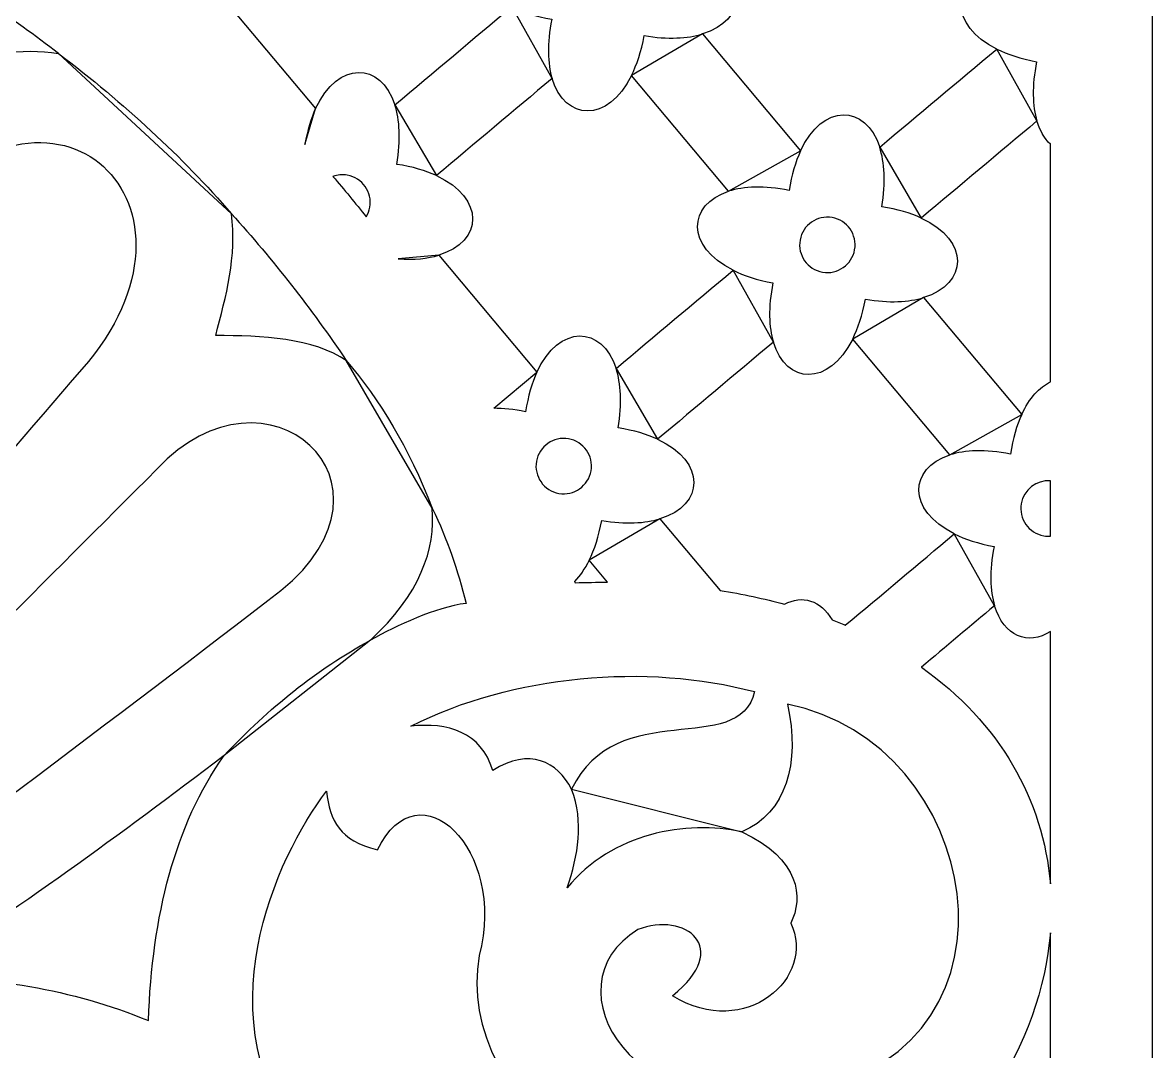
# Model space of a CAD drawing. Header units: centimetres. Extents: x -6 to 6, y -13.4 to 12.5.
# Drawn here: x 2.42 to 6.018, y 6.656 to 9.933 of the extents above; entities that cross this region are included whole.
import ezdxf

# ---------------------------------------------------------------- set-up
doc = ezdxf.new("R2010")
doc.units = ezdxf.units.CM
doc.header["$MEASUREMENT"] = 0
doc.layers.add('layer 1', color=7, linetype='Continuous')

msp = doc.modelspace()

# ---------------------------------------------------------------- linework, layer by layer
at = {"layer": 'layer 1', "color": 242}
for points, knots in [([(-6.01291, 12.507), (-6.01291, 12.507), (6.01826, 12.507), (6.01826, 12.507), (6.01826, 12.507), (6.01826, 12.507), (6.01826, -13.3845), (6.01826, -13.3845), (6.01826, -13.3845), (6.01826, -13.3845), (-6.01291, -13.3845), (-6.01291, -13.3845), (-6.01291, -13.3845), (-6.01291, -13.3845), (-6.01291, 12.507), (-6.01291, 12.507)], [0, 0, 0, 0, 0.2, 0.2, 0.2, 0.2, 0.4, 0.4, 0.4, 0.4, 0.6, 0.6, 0.6, 0.6, 1, 1, 1, 1]), ([(3.40159, 10.59442), (3.4424, 10.459), (3.57803, 10.45135), (3.65435, 10.60413), (3.65435, 10.60413), (3.65435, 10.60413), (3.9639, 10.23522), (3.9639, 10.23522), (3.9639, 10.23522), (3.83277, 10.19279), (3.82696, 10.05931), (3.97806, 9.98384), (3.97806, 9.98384), (3.85375, 9.87953), (3.72946, 9.77524), (3.60517, 9.67095), (3.60517, 9.67095), (3.56069, 9.80896), (3.42385, 9.81248), (3.35297, 9.65917), (3.35297, 9.65917), (3.35297, 9.65917), (3.0404, 10.03167), (3.0404, 10.03167), (3.0404, 10.03167), (3.18274, 10.07462), (3.18803, 10.21359), (3.03309, 10.28522), (3.03309, 10.28522), (3.15592, 10.38828), (3.27876, 10.49136), (3.40159, 10.59442)], [0, 0, 0, 0, 0.1111111, 0.1111111, 0.1111111, 0.1111111, 0.2222222, 0.2222222, 0.2222222, 0.2222222, 0.3333333, 0.3333333, 0.3333333, 0.3333333, 0.4444444, 0.4444444, 0.4444444, 0.4444444, 0.5555556, 0.5555556, 0.5555556, 0.5555556, 0.6666667, 0.6666667, 0.6666667, 0.6666667, 0.7777778, 0.7777778, 0.7777778, 0.7777778, 1, 1, 1, 1]), ([(4.94597, 10.45931), (4.98678, 10.32388), (5.12242, 10.31623), (5.19873, 10.46901), (5.19873, 10.46901), (5.19873, 10.46901), (5.50829, 10.1001), (5.50829, 10.1001), (5.50829, 10.1001), (5.37715, 10.05768), (5.37134, 9.92419), (5.52243, 9.84872), (5.52243, 9.84872), (5.39814, 9.74442), (5.27384, 9.64012), (5.14955, 9.53583), (5.14955, 9.53583), (5.10507, 9.67384), (4.96823, 9.67736), (4.89735, 9.52405), (4.89735, 9.52405), (4.89735, 9.52405), (4.58478, 9.89655), (4.58478, 9.89655), (4.58478, 9.89655), (4.72712, 9.9395), (4.73241, 10.07847), (4.57747, 10.1501), (4.57747, 10.1501), (4.7003, 10.25316), (4.82313, 10.35624), (4.94597, 10.45931)], [0, 0, 0, 0, 0.1111111, 0.1111111, 0.1111111, 0.1111111, 0.2222222, 0.2222222, 0.2222222, 0.2222222, 0.3333333, 0.3333333, 0.3333333, 0.3333333, 0.4444444, 0.4444444, 0.4444444, 0.4444444, 0.5555556, 0.5555556, 0.5555556, 0.5555556, 0.6666667, 0.6666667, 0.6666667, 0.6666667, 0.7777778, 0.7777778, 0.7777778, 0.7777778, 1, 1, 1, 1]), ([(2.06715, 10.14697), (2.22987, 10.0532), (2.3857, 9.94872), (2.53367, 9.83451), (2.53367, 9.83451), (2.41857, 9.85281), (2.28672, 9.83377), (2.16326, 9.78786), (2.16326, 9.78786), (2.18043, 9.91175), (2.15328, 10.02726), (2.06715, 10.14697)], [0, 0, 0, 0, 0.25, 0.25, 0.25, 0.25, 0.5, 0.5, 0.5, 0.5, 1, 1, 1, 1]), ([(4.10622, 9.75467), (4.09188, 9.80225), (4.08922, 9.86555), (4.10498, 9.94324), (4.10498, 9.94324), (4.0544, 9.95265), (4.01222, 9.96677), (3.97806, 9.98384), (3.97806, 9.98384), (3.97806, 9.98384), (4.10622, 9.75467), (4.10622, 9.75467)], [0, 0, 0, 0, 0.25, 0.25, 0.25, 0.25, 0.5, 0.5, 0.5, 0.5, 1, 1, 1, 1]), ([(4.58478, 9.89654), (4.53773, 9.88234), (4.47575, 9.8786), (4.39957, 9.8913), (4.39957, 9.8913), (4.39016, 9.84072), (4.37605, 9.79854), (4.35898, 9.76437), (4.35898, 9.76437), (4.35898, 9.76437), (4.58478, 9.89654), (4.58478, 9.89654)], [0, 0, 0, 0, 0.25, 0.25, 0.25, 0.25, 0.5, 0.5, 0.5, 0.5, 1, 1, 1, 1]), ([(2.03276, 9.30035), (1.52642, 8.4076), (1.02007, 7.51484), (0.51374, 6.62208), (0.51374, 6.62208), (0.55569, 6.59507), (0.59603, 6.56699), (0.63351, 6.53699), (0.63351, 6.53699), (1.29188, 7.30105), (1.95025, 8.06512), (2.60862, 8.82919), (2.60862, 8.82919), (3.06224, 9.34311), (2.52862, 9.87848), (2.03276, 9.30035)], [0, 0, 0, 0, 0.2, 0.2, 0.2, 0.2, 0.4, 0.4, 0.4, 0.4, 0.6, 0.6, 0.6, 0.6, 1, 1, 1, 1]), ([(3.08478, 9.32415), (2.92799, 9.50504), (2.74428, 9.67516), (2.53367, 9.83451), (2.53367, 9.83451), (2.53367, 9.83451), (3.08478, 9.32415), (3.08478, 9.32415)], [0, 0, 0, 0, 0.3333333, 0.3333333, 0.3333333, 0.3333333, 1, 1, 1, 1]), ([(5.6506, 9.61955), (5.63626, 9.66713), (5.6336, 9.73043), (5.64936, 9.80813), (5.64936, 9.80813), (5.59878, 9.81754), (5.55661, 9.83165), (5.52243, 9.84872), (5.52243, 9.84872), (5.52243, 9.84872), (5.6506, 9.61955), (5.6506, 9.61955)], [0, 0, 0, 0, 0.25, 0.25, 0.25, 0.25, 0.5, 0.5, 0.5, 0.5, 1, 1, 1, 1]), ([(4.10622, 9.75467), (4.14703, 9.61925), (4.28267, 9.6116), (4.35898, 9.76437), (4.35898, 9.76437), (4.35898, 9.76437), (4.66854, 9.39546), (4.66854, 9.39546), (4.66854, 9.39546), (4.5374, 9.35305), (4.53159, 9.21956), (4.68268, 9.14408), (4.68268, 9.14408), (4.55839, 9.03979), (4.4341, 8.93549), (4.30981, 8.8312), (4.30981, 8.8312), (4.26533, 8.96921), (4.12848, 8.97273), (4.05761, 8.81942), (4.05761, 8.81942), (4.05761, 8.81942), (3.74504, 9.19192), (3.74504, 9.19192), (3.74504, 9.19192), (3.88737, 9.23487), (3.89266, 9.37384), (3.73772, 9.44547), (3.73772, 9.44547), (3.86055, 9.54854), (3.98338, 9.65161), (4.10622, 9.75467)], [0, 0, 0, 0, 0.1111111, 0.1111111, 0.1111111, 0.1111111, 0.2222222, 0.2222222, 0.2222222, 0.2222222, 0.3333333, 0.3333333, 0.3333333, 0.3333333, 0.4444444, 0.4444444, 0.4444444, 0.4444444, 0.5555556, 0.5555556, 0.5555556, 0.5555556, 0.6666667, 0.6666667, 0.6666667, 0.6666667, 0.7777778, 0.7777778, 0.7777778, 0.7777778, 1, 1, 1, 1]), ([(3.31897, 9.54446), (3.32659, 9.58947), (3.33839, 9.62763), (3.35297, 9.65916), (3.35297, 9.65916), (3.35297, 9.65916), (3.31897, 9.54446), (3.31897, 9.54446)], [0, 0, 0, 0, 0.3333333, 0.3333333, 0.3333333, 0.3333333, 1, 1, 1, 1]), ([(3.60517, 9.67095), (3.6205, 9.62339), (3.62487, 9.55986), (3.61176, 9.48126), (3.61176, 9.48126), (3.6617, 9.47377), (3.70359, 9.46125), (3.73772, 9.44547), (3.73772, 9.44547), (3.73772, 9.44547), (3.60517, 9.67095), (3.60517, 9.67095)], [0, 0, 0, 0, 0.25, 0.25, 0.25, 0.25, 0.5, 0.5, 0.5, 0.5, 1, 1, 1, 1]), ([(5.6506, 9.61955), (5.66021, 9.58769), (5.67506, 9.56292), (5.69316, 9.54563), (5.69316, 9.54563), (5.69316, 9.54563), (5.69316, 8.78824), (5.69316, 8.78824), (5.69316, 8.78824), (5.65922, 8.77191), (5.62662, 8.73759), (5.60199, 8.68429), (5.60199, 8.68429), (5.60199, 8.68429), (5.28942, 9.0568), (5.28942, 9.0568), (5.28942, 9.0568), (5.43176, 9.09975), (5.43703, 9.23872), (5.2821, 9.31035), (5.2821, 9.31035), (5.40493, 9.41342), (5.52777, 9.51649), (5.6506, 9.61955)], [0, 0, 0, 0, 0.1428571, 0.1428571, 0.1428571, 0.1428571, 0.2857143, 0.2857143, 0.2857143, 0.2857143, 0.4285714, 0.4285714, 0.4285714, 0.4285714, 0.5714286, 0.5714286, 0.5714286, 0.5714286, 0.7142857, 0.7142857, 0.7142857, 0.7142857, 1, 1, 1, 1]), ([(4.66854, 9.39545), (4.71659, 9.41099), (4.78141, 9.41434), (4.86156, 9.39809), (4.86156, 9.39809), (4.86905, 9.44802), (4.88157, 9.48991), (4.89735, 9.52404), (4.89735, 9.52404), (4.89735, 9.52404), (4.66854, 9.39545), (4.66854, 9.39545)], [0, 0, 0, 0, 0.25, 0.25, 0.25, 0.25, 0.5, 0.5, 0.5, 0.5, 1, 1, 1, 1]), ([(5.14955, 9.53583), (5.16488, 9.48826), (5.16925, 9.42474), (5.15614, 9.34614), (5.15614, 9.34614), (5.20608, 9.33865), (5.24796, 9.32612), (5.2821, 9.31035), (5.2821, 9.31035), (5.2821, 9.31035), (5.14955, 9.53583), (5.14955, 9.53583)], [0, 0, 0, 0, 0.25, 0.25, 0.25, 0.25, 0.5, 0.5, 0.5, 0.5, 1, 1, 1, 1]), ([(3.51394, 9.31406), (3.47949, 9.35766), (3.44424, 9.4006), (3.40822, 9.44286), (3.40822, 9.44286), (3.42236, 9.44805), (3.43799, 9.44971), (3.45384, 9.44691), (3.45384, 9.44691), (3.50174, 9.43847), (3.53392, 9.39251), (3.52548, 9.3446), (3.52548, 9.3446), (3.52351, 9.33347), (3.51951, 9.32319), (3.51394, 9.31406)], [0, 0, 0, 0, 0.2, 0.2, 0.2, 0.2, 0.4, 0.4, 0.4, 0.4, 0.6, 0.6, 0.6, 0.6, 1, 1, 1, 1]), ([(3.45059, 8.85598), (3.33975, 9.02074), (3.21743, 9.17718), (3.08478, 9.32415), (3.08478, 9.32415), (3.10259, 9.18799), (3.06733, 9.06113), (3.0347, 8.9356), (3.0347, 8.9356), (3.17896, 8.93717), (3.34867, 8.92717), (3.45059, 8.85598)], [0, 0, 0, 0, 0.25, 0.25, 0.25, 0.25, 0.5, 0.5, 0.5, 0.5, 1, 1, 1, 1]), ([(5.06985, 9.20948), (5.0614, 9.16158), (5.01544, 9.1294), (4.96754, 9.13785), (4.96754, 9.13785), (4.91964, 9.14629), (4.88746, 9.19225), (4.89591, 9.24015), (4.89591, 9.24015), (4.90435, 9.28806), (4.95031, 9.32024), (4.99822, 9.31179), (4.99822, 9.31179), (5.04612, 9.30335), (5.0783, 9.25739), (5.06985, 9.20948)], [0, 0, 0, 0, 0.2, 0.2, 0.2, 0.2, 0.4, 0.4, 0.4, 0.4, 0.6, 0.6, 0.6, 0.6, 1, 1, 1, 1]), ([(3.74504, 9.19192), (3.71012, 9.18137), (3.66696, 9.1766), (3.61588, 9.18003), (3.61588, 9.18003), (3.61588, 9.18003), (3.74504, 9.19192), (3.74504, 9.19192)], [0, 0, 0, 0, 0.3333333, 0.3333333, 0.3333333, 0.3333333, 1, 1, 1, 1]), ([(4.81085, 8.91493), (4.79652, 8.9625), (4.79385, 9.0258), (4.80961, 9.10349), (4.80961, 9.10349), (4.75903, 9.1129), (4.71686, 9.12702), (4.68268, 9.14408), (4.68268, 9.14408), (4.68268, 9.14408), (4.81085, 8.91493), (4.81085, 8.91493)], [0, 0, 0, 0, 0.25, 0.25, 0.25, 0.25, 0.5, 0.5, 0.5, 0.5, 1, 1, 1, 1]), ([(5.28942, 9.05679), (5.24237, 9.04259), (5.18039, 9.03885), (5.1042, 9.05155), (5.1042, 9.05155), (5.09479, 9.00096), (5.08068, 8.95879), (5.06362, 8.92463), (5.06362, 8.92463), (5.06362, 8.92463), (5.28942, 9.05679), (5.28942, 9.05679)], [0, 0, 0, 0, 0.25, 0.25, 0.25, 0.25, 0.5, 0.5, 0.5, 0.5, 1, 1, 1, 1]), ([(5.04009, 8.01299), (5.02618, 8.01887), (5.01205, 8.0246), (4.99771, 8.03015), (4.99771, 8.03015), (4.96225, 8.09292), (4.90198, 8.11094), (4.8465, 8.08002), (4.8465, 8.08002), (4.78159, 8.09793), (4.71316, 8.11275), (4.64111, 8.12402), (4.64111, 8.12402), (4.64111, 8.12402), (4.44968, 8.35216), (4.44968, 8.35216), (4.44968, 8.35216), (4.59202, 8.39512), (4.59728, 8.5341), (4.44236, 8.60572), (4.44236, 8.60572), (4.56518, 8.70878), (4.68802, 8.81185), (4.81085, 8.91493), (4.81085, 8.91493), (4.85167, 8.7795), (4.9873, 8.77185), (5.06362, 8.92463), (5.06362, 8.92463), (5.06362, 8.92463), (5.37317, 8.55571), (5.37317, 8.55571), (5.37317, 8.55571), (5.24204, 8.51329), (5.23622, 8.37981), (5.38732, 8.30434), (5.38732, 8.30434), (5.27157, 8.20722), (5.15583, 8.1101), (5.04009, 8.01299)], [0, 0, 0, 0, 0.0909091, 0.0909091, 0.0909091, 0.0909091, 0.1818182, 0.1818182, 0.1818182, 0.1818182, 0.2727273, 0.2727273, 0.2727273, 0.2727273, 0.3636364, 0.3636364, 0.3636364, 0.3636364, 0.4545455, 0.4545455, 0.4545455, 0.4545455, 0.5454545, 0.5454545, 0.5454545, 0.5454545, 0.6363636, 0.6363636, 0.6363636, 0.6363636, 0.7272727, 0.7272727, 0.7272727, 0.7272727, 0.8181818, 0.8181818, 0.8181818, 0.8181818, 1, 1, 1, 1]), ([(0.83161, 6.31822), (0.80693, 6.35481), (0.78552, 6.38419), (0.75587, 6.4178), (0.75587, 6.4178), (1.46402, 7.1263), (2.17217, 7.83479), (2.88033, 8.54328), (2.88033, 8.54328), (3.23685, 8.8684), (3.67976, 8.42968), (3.20027, 8.09159), (3.20027, 8.09159), (2.66075, 7.67544), (2.06101, 7.23349), (1.52148, 6.81734), (1.52148, 6.81734), (1.24252, 6.72902), (1.01782, 6.56073), (0.83161, 6.31822)], [0, 0, 0, 0, 0.1666667, 0.1666667, 0.1666667, 0.1666667, 0.3333333, 0.3333333, 0.3333333, 0.3333333, 0.5, 0.5, 0.5, 0.5, 0.6666667, 0.6666667, 0.6666667, 0.6666667, 1, 1, 1, 1]), ([(3.72415, 8.3857), (3.64911, 8.58013), (3.55602, 8.73246), (3.45059, 8.85598), (3.45059, 8.85598), (3.45059, 8.85598), (3.72415, 8.3857), (3.72415, 8.3857)], [0, 0, 0, 0, 0.3333333, 0.3333333, 0.3333333, 0.3333333, 1, 1, 1, 1]), ([(3.92003, 8.70416), (3.95054, 8.70434), (3.98452, 8.70102), (4.02181, 8.69346), (4.02181, 8.69346), (4.0293, 8.74339), (4.04183, 8.78528), (4.05761, 8.81941), (4.05761, 8.81941), (4.05761, 8.81941), (3.92003, 8.70416), (3.92003, 8.70416)], [0, 0, 0, 0, 0.25, 0.25, 0.25, 0.25, 0.5, 0.5, 0.5, 0.5, 1, 1, 1, 1]), ([(4.3098, 8.8312), (4.32513, 8.78364), (4.32951, 8.72011), (4.3164, 8.64151), (4.3164, 8.64151), (4.36633, 8.63402), (4.40822, 8.6215), (4.44235, 8.60571), (4.44235, 8.60571), (4.44235, 8.60571), (4.3098, 8.8312), (4.3098, 8.8312)], [0, 0, 0, 0, 0.25, 0.25, 0.25, 0.25, 0.5, 0.5, 0.5, 0.5, 1, 1, 1, 1]), ([(5.37317, 8.55571), (5.42122, 8.57125), (5.48605, 8.57459), (5.56619, 8.55833), (5.56619, 8.55833), (5.57368, 8.60827), (5.5862, 8.65016), (5.60199, 8.68429), (5.60199, 8.68429), (5.60199, 8.68429), (5.37317, 8.55571), (5.37317, 8.55571)], [0, 0, 0, 0, 0.25, 0.25, 0.25, 0.25, 0.5, 0.5, 0.5, 0.5, 1, 1, 1, 1]), ([(4.23011, 8.50485), (4.22166, 8.45695), (4.1757, 8.42477), (4.1278, 8.43322), (4.1278, 8.43322), (4.0799, 8.44166), (4.04771, 8.48762), (4.05616, 8.53553), (4.05616, 8.53553), (4.06461, 8.58343), (4.11057, 8.61561), (4.15847, 8.60716), (4.15847, 8.60716), (4.20637, 8.59872), (4.23856, 8.55276), (4.23011, 8.50485)], [0, 0, 0, 0, 0.2, 0.2, 0.2, 0.2, 0.4, 0.4, 0.4, 0.4, 0.6, 0.6, 0.6, 0.6, 1, 1, 1, 1]), ([(5.69316, 8.29694), (5.68628, 8.29649), (5.67925, 8.29685), (5.67218, 8.2981), (5.67218, 8.2981), (5.62428, 8.30654), (5.59209, 8.3525), (5.60054, 8.40041), (5.60054, 8.40041), (5.60842, 8.44507), (5.64889, 8.47605), (5.69316, 8.47321), (5.69316, 8.47321), (5.69316, 8.47321), (5.69316, 8.29694), (5.69316, 8.29694)], [0, 0, 0, 0, 0.2, 0.2, 0.2, 0.2, 0.4, 0.4, 0.4, 0.4, 0.6, 0.6, 0.6, 0.6, 1, 1, 1, 1]), ([(3.72415, 8.3857), (3.73628, 8.25668), (3.68522, 8.11148), (3.52743, 7.96554), (3.52743, 7.96554), (3.61315, 8.0134), (3.73258, 8.06942), (3.83221, 8.08279), (3.83221, 8.08279), (3.80481, 8.1886), (3.77404, 8.28473), (3.72415, 8.3857)], [0, 0, 0, 0, 0.25, 0.25, 0.25, 0.25, 0.5, 0.5, 0.5, 0.5, 1, 1, 1, 1]), ([(4.44968, 8.35216), (4.40262, 8.33796), (4.34064, 8.33422), (4.26446, 8.34692), (4.26446, 8.34692), (4.25505, 8.29634), (4.24094, 8.25417), (4.22387, 8.21999), (4.22387, 8.21999), (4.22387, 8.21999), (4.44968, 8.35216), (4.44968, 8.35216)], [0, 0, 0, 0, 0.25, 0.25, 0.25, 0.25, 0.5, 0.5, 0.5, 0.5, 1, 1, 1, 1]), ([(5.51549, 8.07518), (5.50115, 8.12275), (5.49849, 8.18605), (5.51425, 8.26375), (5.51425, 8.26375), (5.46366, 8.27315), (5.42149, 8.28727), (5.38732, 8.30434), (5.38732, 8.30434), (5.38732, 8.30434), (5.51549, 8.07518), (5.51549, 8.07518)], [0, 0, 0, 0, 0.25, 0.25, 0.25, 0.25, 0.5, 0.5, 0.5, 0.5, 1, 1, 1, 1]), ([(4.28236, 8.15029), (4.24867, 8.15025), (4.21456, 8.1497), (4.17973, 8.14833), (4.17973, 8.14833), (4.17913, 8.1499), (4.1785, 8.15146), (4.1779, 8.15302), (4.1779, 8.15302), (4.19454, 8.1703), (4.21016, 8.19255), (4.22387, 8.21999), (4.22387, 8.21999), (4.22387, 8.21999), (4.28236, 8.15029), (4.28236, 8.15029)], [0, 0, 0, 0, 0.2, 0.2, 0.2, 0.2, 0.4, 0.4, 0.4, 0.4, 0.6, 0.6, 0.6, 0.6, 1, 1, 1, 1]), ([(5.69316, 7.18899), (5.67077, 7.45678), (5.53144, 7.7032), (5.2823, 7.87951), (5.2823, 7.87951), (5.36003, 7.94473), (5.43776, 8.00995), (5.51549, 8.07518), (5.51549, 8.07518), (5.54482, 7.97786), (5.6231, 7.94656), (5.69316, 7.99331), (5.69316, 7.99331), (5.69316, 7.99331), (5.69316, 7.18899), (5.69316, 7.18899)], [0, 0, 0, 0, 0.2, 0.2, 0.2, 0.2, 0.4, 0.4, 0.4, 0.4, 0.6, 0.6, 0.6, 0.6, 1, 1, 1, 1]), ([(3.52743, 7.96554), (3.35376, 7.86985), (3.20559, 7.75147), (3.06129, 7.59777), (3.06129, 7.59777), (3.06129, 7.59777), (3.52743, 7.96554), (3.52743, 7.96554)], [0, 0, 0, 0, 0.3333333, 0.3333333, 0.3333333, 0.3333333, 1, 1, 1, 1]), ([(4.16811, 7.49048), (4.31204, 7.79005), (4.702, 7.58755), (4.75054, 7.80177), (4.75054, 7.80177), (4.40577, 7.89298), (3.98066, 7.85616), (3.65598, 7.69131), (3.65598, 7.69131), (3.77325, 7.70488), (3.88044, 7.67319), (3.91706, 7.55073), (3.91706, 7.55073), (4.03422, 7.62437), (4.12293, 7.57918), (4.16811, 7.49048)], [0, 0, 0, 0, 0.2, 0.2, 0.2, 0.2, 0.4, 0.4, 0.4, 0.4, 0.6, 0.6, 0.6, 0.6, 1, 1, 1, 1]), ([(4.8661, 7.0644), (4.90751, 7.14485), (4.89576, 7.26921), (4.71037, 7.35491), (4.71037, 7.35491), (4.85182, 7.41515), (4.897, 7.57247), (4.85598, 7.7616), (4.85598, 7.7616), (5.47299, 7.63934), (5.65269, 6.68442), (4.93631, 6.53147), (4.93631, 6.53147), (4.35667, 6.39088), (4.08831, 6.86783), (4.37899, 7.04361), (4.37899, 7.04361), (4.52961, 7.10219), (4.68192, 6.98671), (4.48945, 6.83273), (4.48945, 6.83273), (4.72527, 6.68891), (4.94804, 6.8929), (4.8661, 7.0644)], [0, 0, 0, 0, 0.1428571, 0.1428571, 0.1428571, 0.1428571, 0.2857143, 0.2857143, 0.2857143, 0.2857143, 0.4285714, 0.4285714, 0.4285714, 0.4285714, 0.5714286, 0.5714286, 0.5714286, 0.5714286, 0.7142857, 0.7142857, 0.7142857, 0.7142857, 1, 1, 1, 1]), ([(3.06129, 7.59777), (2.90407, 7.37625), (2.83274, 7.08792), (2.82018, 6.75388), (2.82018, 6.75388), (2.57707, 6.85336), (2.31185, 6.89957), (2.05466, 6.88649), (2.05466, 6.88649), (2.40477, 7.10852), (2.72726, 7.3436), (3.06129, 7.59777)], [0, 0, 0, 0, 0.25, 0.25, 0.25, 0.25, 0.5, 0.5, 0.5, 0.5, 1, 1, 1, 1]), ([(3.38703, 7.48415), (3.22794, 7.27463), (2.98621, 6.75527), (3.32086, 6.34109), (3.32086, 6.34109), (4.07532, 6.32894), (4.83791, 5.65635), (4.78277, 4.83706), (4.78277, 4.83706), (5.0612, 5.26767), (5.25881, 5.71585), (5.1678, 6.22678), (5.1678, 6.22678), (4.41178, 5.98012), (3.7881, 6.49551), (3.87434, 6.96074), (3.87434, 6.96074), (3.9616, 7.30168), (3.68284, 7.56839), (3.54946, 7.29765), (3.54946, 7.29765), (3.42914, 7.32773), (3.39906, 7.3899), (3.38703, 7.48415)], [0, 0, 0, 0, 0.1428571, 0.1428571, 0.1428571, 0.1428571, 0.2857143, 0.2857143, 0.2857143, 0.2857143, 0.4285714, 0.4285714, 0.4285714, 0.4285714, 0.5714286, 0.5714286, 0.5714286, 0.5714286, 0.7142857, 0.7142857, 0.7142857, 0.7142857, 1, 1, 1, 1]), ([(4.16811, 7.49048), (4.2078, 7.38581), (4.18928, 7.28116), (4.15445, 7.1765), (4.15445, 7.1765), (4.29551, 7.3514), (4.53466, 7.39288), (4.71037, 7.35491), (4.71037, 7.35491), (4.71037, 7.35491), (4.16811, 7.49048), (4.16811, 7.49048)], [0, 0, 0, 0, 0.25, 0.25, 0.25, 0.25, 0.5, 0.5, 0.5, 0.5, 1, 1, 1, 1]), ([(5.69316, 4.78972), (5.58854, 4.89362), (5.46587, 4.9893), (5.33116, 5.07952), (5.33116, 5.07952), (5.55238, 5.57422), (5.6202, 6.05086), (5.5029, 6.50572), (5.5029, 6.50572), (5.61609, 6.67821), (5.67876, 6.8585), (5.69316, 7.03385), (5.69316, 7.03385), (5.69316, 7.03385), (5.69316, 4.78972), (5.69316, 4.78972)], [0, 0, 0, 0, 0.2, 0.2, 0.2, 0.2, 0.4, 0.4, 0.4, 0.4, 0.6, 0.6, 0.6, 0.6, 1, 1, 1, 1])]:
    msp.add_open_spline(points, degree=3, knots=knots, dxfattribs=at)
at = {"layer": 'layer 1', "color": 242, "lineweight": 9}
for points, knots in [([(-6.01291, 12.507), (-6.01291, 12.507), (6.01826, 12.507), (6.01826, 12.507), (6.01826, 12.507), (6.01826, 12.507), (6.01826, -13.3845), (6.01826, -13.3845), (6.01826, -13.3845), (6.01826, -13.3845), (-6.01291, -13.3845), (-6.01291, -13.3845), (-6.01291, -13.3845), (-6.01291, -13.3845), (-6.01291, 12.507), (-6.01291, 12.507)], [0, 0, 0, 0, 0.2, 0.2, 0.2, 0.2, 0.4, 0.4, 0.4, 0.4, 0.6, 0.6, 0.6, 0.6, 1, 1, 1, 1]), ([(3.40159, 10.59442), (3.4424, 10.459), (3.57803, 10.45135), (3.65435, 10.60413), (3.65435, 10.60413), (3.65435, 10.60413), (3.9639, 10.23522), (3.9639, 10.23522), (3.9639, 10.23522), (3.83277, 10.19279), (3.82696, 10.05931), (3.97806, 9.98384), (3.97806, 9.98384), (3.85375, 9.87953), (3.72946, 9.77524), (3.60517, 9.67095), (3.60517, 9.67095), (3.56069, 9.80896), (3.42385, 9.81248), (3.35297, 9.65917), (3.35297, 9.65917), (3.35297, 9.65917), (3.0404, 10.03167), (3.0404, 10.03167), (3.0404, 10.03167), (3.18274, 10.07462), (3.18803, 10.21359), (3.03309, 10.28522), (3.03309, 10.28522), (3.15592, 10.38828), (3.27876, 10.49136), (3.40159, 10.59442)], [0, 0, 0, 0, 0.1111111, 0.1111111, 0.1111111, 0.1111111, 0.2222222, 0.2222222, 0.2222222, 0.2222222, 0.3333333, 0.3333333, 0.3333333, 0.3333333, 0.4444444, 0.4444444, 0.4444444, 0.4444444, 0.5555556, 0.5555556, 0.5555556, 0.5555556, 0.6666667, 0.6666667, 0.6666667, 0.6666667, 0.7777778, 0.7777778, 0.7777778, 0.7777778, 1, 1, 1, 1]), ([(4.94597, 10.45931), (4.98678, 10.32388), (5.12242, 10.31623), (5.19873, 10.46901), (5.19873, 10.46901), (5.19873, 10.46901), (5.50829, 10.1001), (5.50829, 10.1001), (5.50829, 10.1001), (5.37715, 10.05768), (5.37134, 9.92419), (5.52243, 9.84872), (5.52243, 9.84872), (5.39814, 9.74442), (5.27384, 9.64012), (5.14955, 9.53583), (5.14955, 9.53583), (5.10507, 9.67384), (4.96823, 9.67736), (4.89735, 9.52405), (4.89735, 9.52405), (4.89735, 9.52405), (4.58478, 9.89655), (4.58478, 9.89655), (4.58478, 9.89655), (4.72712, 9.9395), (4.73241, 10.07847), (4.57747, 10.1501), (4.57747, 10.1501), (4.7003, 10.25316), (4.82313, 10.35624), (4.94597, 10.45931)], [0, 0, 0, 0, 0.1111111, 0.1111111, 0.1111111, 0.1111111, 0.2222222, 0.2222222, 0.2222222, 0.2222222, 0.3333333, 0.3333333, 0.3333333, 0.3333333, 0.4444444, 0.4444444, 0.4444444, 0.4444444, 0.5555556, 0.5555556, 0.5555556, 0.5555556, 0.6666667, 0.6666667, 0.6666667, 0.6666667, 0.7777778, 0.7777778, 0.7777778, 0.7777778, 1, 1, 1, 1]), ([(2.06715, 10.14697), (2.22987, 10.0532), (2.3857, 9.94872), (2.53367, 9.83451), (2.53367, 9.83451), (2.41857, 9.85281), (2.28672, 9.83377), (2.16326, 9.78786), (2.16326, 9.78786), (2.18043, 9.91175), (2.15328, 10.02726), (2.06715, 10.14697)], [0, 0, 0, 0, 0.25, 0.25, 0.25, 0.25, 0.5, 0.5, 0.5, 0.5, 1, 1, 1, 1]), ([(4.10622, 9.75467), (4.09188, 9.80225), (4.08922, 9.86555), (4.10498, 9.94324), (4.10498, 9.94324), (4.0544, 9.95265), (4.01222, 9.96677), (3.97806, 9.98384)], [0, 0, 0, 0, 0.3333333, 0.3333333, 0.3333333, 0.3333333, 1, 1, 1, 1]), ([(4.58478, 9.89654), (4.53773, 9.88234), (4.47575, 9.8786), (4.39957, 9.8913), (4.39957, 9.8913), (4.39016, 9.84072), (4.37605, 9.79854), (4.35898, 9.76437)], [0, 0, 0, 0, 0.3333333, 0.3333333, 0.3333333, 0.3333333, 1, 1, 1, 1]), ([(2.03276, 9.30035), (1.52642, 8.4076), (1.02007, 7.51484), (0.51374, 6.62208), (0.51374, 6.62208), (0.55569, 6.59507), (0.59603, 6.56699), (0.63351, 6.53699), (0.63351, 6.53699), (1.29188, 7.30105), (1.95025, 8.06512), (2.60862, 8.82919), (2.60862, 8.82919), (3.06224, 9.34311), (2.52862, 9.87848), (2.03276, 9.30035)], [0, 0, 0, 0, 0.2, 0.2, 0.2, 0.2, 0.4, 0.4, 0.4, 0.4, 0.6, 0.6, 0.6, 0.6, 1, 1, 1, 1]), ([(5.6506, 9.61955), (5.63626, 9.66713), (5.6336, 9.73043), (5.64936, 9.80813), (5.64936, 9.80813), (5.59878, 9.81754), (5.55661, 9.83165), (5.52243, 9.84872)], [0, 0, 0, 0, 0.3333333, 0.3333333, 0.3333333, 0.3333333, 1, 1, 1, 1]), ([(4.10622, 9.75467), (4.14703, 9.61925), (4.28267, 9.6116), (4.35898, 9.76437), (4.35898, 9.76437), (4.35898, 9.76437), (4.66854, 9.39546), (4.66854, 9.39546), (4.66854, 9.39546), (4.5374, 9.35305), (4.53159, 9.21956), (4.68268, 9.14408), (4.68268, 9.14408), (4.55839, 9.03979), (4.4341, 8.93549), (4.30981, 8.8312), (4.30981, 8.8312), (4.26533, 8.96921), (4.12848, 8.97273), (4.05761, 8.81942), (4.05761, 8.81942), (4.05761, 8.81942), (3.74504, 9.19192), (3.74504, 9.19192), (3.74504, 9.19192), (3.88737, 9.23487), (3.89266, 9.37384), (3.73772, 9.44547), (3.73772, 9.44547), (3.86055, 9.54854), (3.98338, 9.65161), (4.10622, 9.75467)], [0, 0, 0, 0, 0.1111111, 0.1111111, 0.1111111, 0.1111111, 0.2222222, 0.2222222, 0.2222222, 0.2222222, 0.3333333, 0.3333333, 0.3333333, 0.3333333, 0.4444444, 0.4444444, 0.4444444, 0.4444444, 0.5555556, 0.5555556, 0.5555556, 0.5555556, 0.6666667, 0.6666667, 0.6666667, 0.6666667, 0.7777778, 0.7777778, 0.7777778, 0.7777778, 1, 1, 1, 1]), ([(3.60517, 9.67095), (3.6205, 9.62339), (3.62487, 9.55986), (3.61176, 9.48126), (3.61176, 9.48126), (3.6617, 9.47377), (3.70359, 9.46125), (3.73772, 9.44547)], [0, 0, 0, 0, 0.3333333, 0.3333333, 0.3333333, 0.3333333, 1, 1, 1, 1]), ([(5.6506, 9.61955), (5.66021, 9.58769), (5.67506, 9.56292), (5.69316, 9.54563), (5.69316, 9.54563), (5.69316, 9.54563), (5.69316, 8.78824), (5.69316, 8.78824), (5.69316, 8.78824), (5.65922, 8.77191), (5.62662, 8.73759), (5.60199, 8.68429), (5.60199, 8.68429), (5.60199, 8.68429), (5.28942, 9.0568), (5.28942, 9.0568), (5.28942, 9.0568), (5.43176, 9.09975), (5.43703, 9.23872), (5.2821, 9.31035), (5.2821, 9.31035), (5.40493, 9.41342), (5.52777, 9.51649), (5.6506, 9.61955)], [0, 0, 0, 0, 0.1428571, 0.1428571, 0.1428571, 0.1428571, 0.2857143, 0.2857143, 0.2857143, 0.2857143, 0.4285714, 0.4285714, 0.4285714, 0.4285714, 0.5714286, 0.5714286, 0.5714286, 0.5714286, 0.7142857, 0.7142857, 0.7142857, 0.7142857, 1, 1, 1, 1]), ([(4.66854, 9.39545), (4.71659, 9.41099), (4.78141, 9.41434), (4.86156, 9.39809), (4.86156, 9.39809), (4.86905, 9.44802), (4.88157, 9.48991), (4.89735, 9.52404)], [0, 0, 0, 0, 0.3333333, 0.3333333, 0.3333333, 0.3333333, 1, 1, 1, 1]), ([(5.14955, 9.53583), (5.16488, 9.48826), (5.16925, 9.42474), (5.15614, 9.34614), (5.15614, 9.34614), (5.20608, 9.33865), (5.24796, 9.32612), (5.2821, 9.31035)], [0, 0, 0, 0, 0.3333333, 0.3333333, 0.3333333, 0.3333333, 1, 1, 1, 1]), ([(3.51394, 9.31406), (3.47949, 9.35766), (3.44424, 9.4006), (3.40822, 9.44286), (3.40822, 9.44286), (3.42236, 9.44805), (3.43799, 9.44971), (3.45384, 9.44691), (3.45384, 9.44691), (3.50174, 9.43847), (3.53392, 9.39251), (3.52548, 9.3446), (3.52548, 9.3446), (3.52351, 9.33347), (3.51951, 9.32319), (3.51394, 9.31406)], [0, 0, 0, 0, 0.2, 0.2, 0.2, 0.2, 0.4, 0.4, 0.4, 0.4, 0.6, 0.6, 0.6, 0.6, 1, 1, 1, 1]), ([(3.45059, 8.85598), (3.33975, 9.02074), (3.21743, 9.17718), (3.08478, 9.32415), (3.08478, 9.32415), (3.10259, 9.18799), (3.06733, 9.06113), (3.0347, 8.9356), (3.0347, 8.9356), (3.17896, 8.93717), (3.34867, 8.92717), (3.45059, 8.85598)], [0, 0, 0, 0, 0.25, 0.25, 0.25, 0.25, 0.5, 0.5, 0.5, 0.5, 1, 1, 1, 1]), ([(5.06985, 9.20948), (5.0614, 9.16158), (5.01544, 9.1294), (4.96754, 9.13785), (4.96754, 9.13785), (4.91964, 9.14629), (4.88746, 9.19225), (4.89591, 9.24015), (4.89591, 9.24015), (4.90435, 9.28806), (4.95031, 9.32024), (4.99822, 9.31179), (4.99822, 9.31179), (5.04612, 9.30335), (5.0783, 9.25739), (5.06985, 9.20948)], [0, 0, 0, 0, 0.2, 0.2, 0.2, 0.2, 0.4, 0.4, 0.4, 0.4, 0.6, 0.6, 0.6, 0.6, 1, 1, 1, 1]), ([(4.81085, 8.91493), (4.79652, 8.9625), (4.79385, 9.0258), (4.80961, 9.10349), (4.80961, 9.10349), (4.75903, 9.1129), (4.71686, 9.12702), (4.68268, 9.14408)], [0, 0, 0, 0, 0.3333333, 0.3333333, 0.3333333, 0.3333333, 1, 1, 1, 1]), ([(5.28942, 9.05679), (5.24237, 9.04259), (5.18039, 9.03885), (5.1042, 9.05155), (5.1042, 9.05155), (5.09479, 9.00096), (5.08068, 8.95879), (5.06362, 8.92463)], [0, 0, 0, 0, 0.3333333, 0.3333333, 0.3333333, 0.3333333, 1, 1, 1, 1]), ([(5.04009, 8.01299), (5.02618, 8.01887), (5.01205, 8.0246), (4.99771, 8.03015), (4.99771, 8.03015), (4.96225, 8.09292), (4.90198, 8.11094), (4.8465, 8.08002), (4.8465, 8.08002), (4.78159, 8.09793), (4.71316, 8.11275), (4.64111, 8.12402), (4.64111, 8.12402), (4.64111, 8.12402), (4.44968, 8.35216), (4.44968, 8.35216), (4.44968, 8.35216), (4.59202, 8.39512), (4.59728, 8.5341), (4.44236, 8.60572), (4.44236, 8.60572), (4.56518, 8.70878), (4.68802, 8.81185), (4.81085, 8.91493), (4.81085, 8.91493), (4.85167, 8.7795), (4.9873, 8.77185), (5.06362, 8.92463), (5.06362, 8.92463), (5.06362, 8.92463), (5.37317, 8.55571), (5.37317, 8.55571), (5.37317, 8.55571), (5.24204, 8.51329), (5.23622, 8.37981), (5.38732, 8.30434), (5.38732, 8.30434), (5.27157, 8.20722), (5.15583, 8.1101), (5.04009, 8.01299)], [0, 0, 0, 0, 0.0909091, 0.0909091, 0.0909091, 0.0909091, 0.1818182, 0.1818182, 0.1818182, 0.1818182, 0.2727273, 0.2727273, 0.2727273, 0.2727273, 0.3636364, 0.3636364, 0.3636364, 0.3636364, 0.4545455, 0.4545455, 0.4545455, 0.4545455, 0.5454545, 0.5454545, 0.5454545, 0.5454545, 0.6363636, 0.6363636, 0.6363636, 0.6363636, 0.7272727, 0.7272727, 0.7272727, 0.7272727, 0.8181818, 0.8181818, 0.8181818, 0.8181818, 1, 1, 1, 1]), ([(0.83161, 6.31822), (0.80693, 6.35481), (0.78552, 6.38419), (0.75587, 6.4178), (0.75587, 6.4178), (1.46402, 7.1263), (2.17217, 7.83479), (2.88033, 8.54328), (2.88033, 8.54328), (3.23685, 8.8684), (3.67976, 8.42968), (3.20027, 8.09159), (3.20027, 8.09159), (2.66075, 7.67544), (2.06101, 7.23349), (1.52148, 6.81734), (1.52148, 6.81734), (1.24252, 6.72902), (1.01782, 6.56073), (0.83161, 6.31822)], [0, 0, 0, 0, 0.1666667, 0.1666667, 0.1666667, 0.1666667, 0.3333333, 0.3333333, 0.3333333, 0.3333333, 0.5, 0.5, 0.5, 0.5, 0.6666667, 0.6666667, 0.6666667, 0.6666667, 1, 1, 1, 1]), ([(3.92003, 8.70416), (3.95054, 8.70434), (3.98452, 8.70102), (4.02181, 8.69346), (4.02181, 8.69346), (4.0293, 8.74339), (4.04183, 8.78528), (4.05761, 8.81941)], [0, 0, 0, 0, 0.3333333, 0.3333333, 0.3333333, 0.3333333, 1, 1, 1, 1]), ([(4.3098, 8.8312), (4.32513, 8.78364), (4.32951, 8.72011), (4.3164, 8.64151), (4.3164, 8.64151), (4.36633, 8.63402), (4.40822, 8.6215), (4.44235, 8.60571)], [0, 0, 0, 0, 0.3333333, 0.3333333, 0.3333333, 0.3333333, 1, 1, 1, 1]), ([(5.37317, 8.55571), (5.42122, 8.57125), (5.48605, 8.57459), (5.56619, 8.55833), (5.56619, 8.55833), (5.57368, 8.60827), (5.5862, 8.65016), (5.60199, 8.68429)], [0, 0, 0, 0, 0.3333333, 0.3333333, 0.3333333, 0.3333333, 1, 1, 1, 1]), ([(4.23011, 8.50485), (4.22166, 8.45695), (4.1757, 8.42477), (4.1278, 8.43322), (4.1278, 8.43322), (4.0799, 8.44166), (4.04771, 8.48762), (4.05616, 8.53553), (4.05616, 8.53553), (4.06461, 8.58343), (4.11057, 8.61561), (4.15847, 8.60716), (4.15847, 8.60716), (4.20637, 8.59872), (4.23856, 8.55276), (4.23011, 8.50485)], [0, 0, 0, 0, 0.2, 0.2, 0.2, 0.2, 0.4, 0.4, 0.4, 0.4, 0.6, 0.6, 0.6, 0.6, 1, 1, 1, 1]), ([(5.69316, 8.29694), (5.68628, 8.29649), (5.67925, 8.29685), (5.67218, 8.2981), (5.67218, 8.2981), (5.62428, 8.30654), (5.59209, 8.3525), (5.60054, 8.40041), (5.60054, 8.40041), (5.60842, 8.44507), (5.64889, 8.47605), (5.69316, 8.47321), (5.69316, 8.47321), (5.69316, 8.47321), (5.69316, 8.29694), (5.69316, 8.29694)], [0, 0, 0, 0, 0.2, 0.2, 0.2, 0.2, 0.4, 0.4, 0.4, 0.4, 0.6, 0.6, 0.6, 0.6, 1, 1, 1, 1]), ([(3.72415, 8.3857), (3.73628, 8.25668), (3.68522, 8.11148), (3.52743, 7.96554), (3.52743, 7.96554), (3.61315, 8.0134), (3.73258, 8.06942), (3.83221, 8.08279), (3.83221, 8.08279), (3.80481, 8.1886), (3.77404, 8.28473), (3.72415, 8.3857)], [0, 0, 0, 0, 0.25, 0.25, 0.25, 0.25, 0.5, 0.5, 0.5, 0.5, 1, 1, 1, 1]), ([(4.44968, 8.35216), (4.40262, 8.33796), (4.34064, 8.33422), (4.26446, 8.34692), (4.26446, 8.34692), (4.25505, 8.29634), (4.24094, 8.25417), (4.22387, 8.21999)], [0, 0, 0, 0, 0.3333333, 0.3333333, 0.3333333, 0.3333333, 1, 1, 1, 1]), ([(5.51549, 8.07518), (5.50115, 8.12275), (5.49849, 8.18605), (5.51425, 8.26375), (5.51425, 8.26375), (5.46366, 8.27315), (5.42149, 8.28727), (5.38732, 8.30434)], [0, 0, 0, 0, 0.3333333, 0.3333333, 0.3333333, 0.3333333, 1, 1, 1, 1]), ([(4.28236, 8.15029), (4.24867, 8.15025), (4.21456, 8.1497), (4.17973, 8.14833), (4.17973, 8.14833), (4.17913, 8.1499), (4.1785, 8.15146), (4.1779, 8.15302), (4.1779, 8.15302), (4.19454, 8.1703), (4.21016, 8.19255), (4.22387, 8.21999), (4.22387, 8.21999), (4.22387, 8.21999), (4.28236, 8.15029), (4.28236, 8.15029)], [0, 0, 0, 0, 0.2, 0.2, 0.2, 0.2, 0.4, 0.4, 0.4, 0.4, 0.6, 0.6, 0.6, 0.6, 1, 1, 1, 1]), ([(5.69316, 7.18899), (5.67077, 7.45678), (5.53144, 7.7032), (5.2823, 7.87951), (5.2823, 7.87951), (5.36003, 7.94473), (5.43776, 8.00995), (5.51549, 8.07518), (5.51549, 8.07518), (5.54482, 7.97786), (5.6231, 7.94656), (5.69316, 7.99331), (5.69316, 7.99331), (5.69316, 7.99331), (5.69316, 7.18899), (5.69316, 7.18899)], [0, 0, 0, 0, 0.2, 0.2, 0.2, 0.2, 0.4, 0.4, 0.4, 0.4, 0.6, 0.6, 0.6, 0.6, 1, 1, 1, 1]), ([(4.16811, 7.49048), (4.31204, 7.79005), (4.702, 7.58755), (4.75054, 7.80177), (4.75054, 7.80177), (4.40577, 7.89298), (3.98066, 7.85616), (3.65598, 7.69131), (3.65598, 7.69131), (3.77325, 7.70488), (3.88044, 7.67319), (3.91706, 7.55073), (3.91706, 7.55073), (4.03422, 7.62437), (4.12293, 7.57918), (4.16811, 7.49048)], [0, 0, 0, 0, 0.2, 0.2, 0.2, 0.2, 0.4, 0.4, 0.4, 0.4, 0.6, 0.6, 0.6, 0.6, 1, 1, 1, 1]), ([(4.8661, 7.0644), (4.90751, 7.14485), (4.89576, 7.26921), (4.71037, 7.35491), (4.71037, 7.35491), (4.85182, 7.41515), (4.897, 7.57247), (4.85598, 7.7616), (4.85598, 7.7616), (5.47299, 7.63934), (5.65269, 6.68442), (4.93631, 6.53147), (4.93631, 6.53147), (4.35667, 6.39088), (4.08831, 6.86783), (4.37899, 7.04361), (4.37899, 7.04361), (4.52961, 7.10219), (4.68192, 6.98671), (4.48945, 6.83273), (4.48945, 6.83273), (4.72527, 6.68891), (4.94804, 6.8929), (4.8661, 7.0644)], [0, 0, 0, 0, 0.1428571, 0.1428571, 0.1428571, 0.1428571, 0.2857143, 0.2857143, 0.2857143, 0.2857143, 0.4285714, 0.4285714, 0.4285714, 0.4285714, 0.5714286, 0.5714286, 0.5714286, 0.5714286, 0.7142857, 0.7142857, 0.7142857, 0.7142857, 1, 1, 1, 1]), ([(3.06129, 7.59777), (2.90407, 7.37625), (2.83274, 7.08792), (2.82018, 6.75388), (2.82018, 6.75388), (2.57707, 6.85336), (2.31185, 6.89957), (2.05466, 6.88649), (2.05466, 6.88649), (2.40477, 7.10852), (2.72726, 7.3436), (3.06129, 7.59777)], [0, 0, 0, 0, 0.25, 0.25, 0.25, 0.25, 0.5, 0.5, 0.5, 0.5, 1, 1, 1, 1]), ([(3.38703, 7.48415), (3.22794, 7.27463), (2.98621, 6.75527), (3.32086, 6.34109), (3.32086, 6.34109), (4.07532, 6.32894), (4.83791, 5.65635), (4.78277, 4.83706), (4.78277, 4.83706), (5.0612, 5.26767), (5.25881, 5.71585), (5.1678, 6.22678), (5.1678, 6.22678), (4.41178, 5.98012), (3.7881, 6.49551), (3.87434, 6.96074), (3.87434, 6.96074), (3.9616, 7.30168), (3.68284, 7.56839), (3.54946, 7.29765), (3.54946, 7.29765), (3.42914, 7.32773), (3.39906, 7.3899), (3.38703, 7.48415)], [0, 0, 0, 0, 0.1428571, 0.1428571, 0.1428571, 0.1428571, 0.2857143, 0.2857143, 0.2857143, 0.2857143, 0.4285714, 0.4285714, 0.4285714, 0.4285714, 0.5714286, 0.5714286, 0.5714286, 0.5714286, 0.7142857, 0.7142857, 0.7142857, 0.7142857, 1, 1, 1, 1]), ([(4.16811, 7.49048), (4.2078, 7.38581), (4.18928, 7.28116), (4.15445, 7.1765), (4.15445, 7.1765), (4.29551, 7.3514), (4.53466, 7.39288), (4.71037, 7.35491)], [0, 0, 0, 0, 0.3333333, 0.3333333, 0.3333333, 0.3333333, 1, 1, 1, 1]), ([(5.69316, 4.78972), (5.58854, 4.89362), (5.46587, 4.9893), (5.33116, 5.07952), (5.33116, 5.07952), (5.55238, 5.57422), (5.6202, 6.05086), (5.5029, 6.50572), (5.5029, 6.50572), (5.61609, 6.67821), (5.67876, 6.8585), (5.69316, 7.03385), (5.69316, 7.03385), (5.69316, 7.03385), (5.69316, 4.78972), (5.69316, 4.78972)], [0, 0, 0, 0, 0.2, 0.2, 0.2, 0.2, 0.4, 0.4, 0.4, 0.4, 0.6, 0.6, 0.6, 0.6, 1, 1, 1, 1])]:
    msp.add_open_spline(points, degree=3, knots=knots, dxfattribs=at)
for points in [[(3.08478, 9.32415), (2.92799, 9.50504), (2.74428, 9.67516), (2.53367, 9.83451)], [(3.31897, 9.54446), (3.32659, 9.58947), (3.33839, 9.62763), (3.35297, 9.65916)], [(3.74504, 9.19192), (3.71012, 9.18137), (3.66696, 9.1766), (3.61588, 9.18003)], [(3.72415, 8.3857), (3.64911, 8.58013), (3.55602, 8.73246), (3.45059, 8.85598)], [(3.52743, 7.96554), (3.35376, 7.86985), (3.20559, 7.75147), (3.06129, 7.59777)]]:
    msp.add_open_spline(points, degree=3, dxfattribs=at)

doc.saveas('drawing.dxf')
